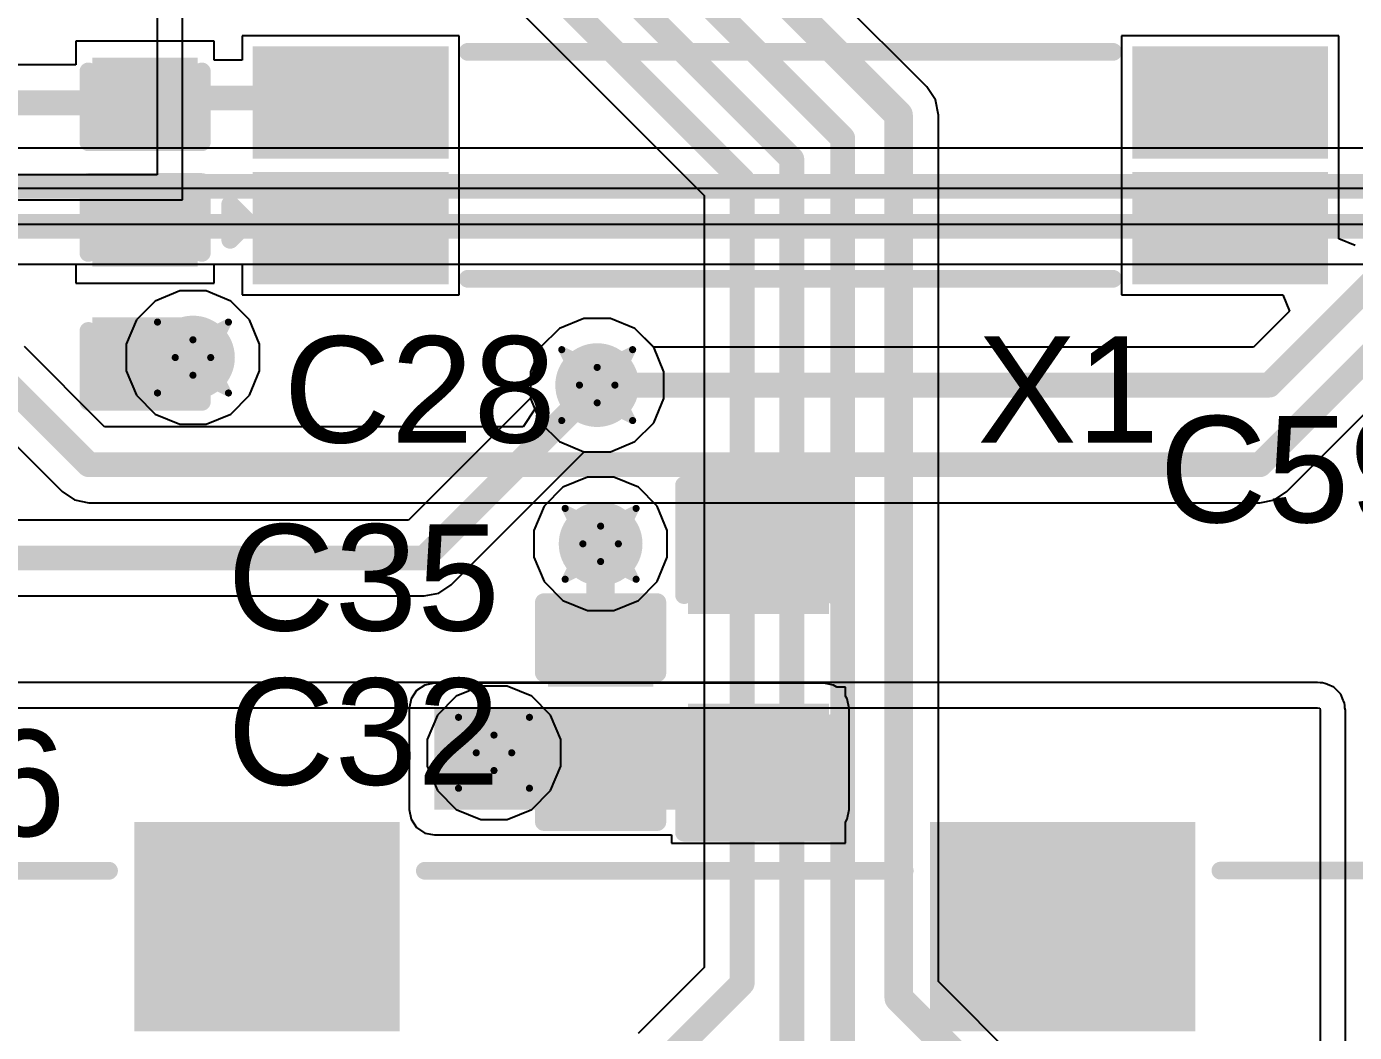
# Model space of a CAD drawing. Header units: inches. Extents: x -3 to 488, y -11 to 93.
# Drawn here: x 108.51 to 118.02, y 6.92 to 14.13 of the extents above; entities that cross this region are included whole.
import ezdxf

# ---------------------------------------------------------------- set-up
doc = ezdxf.new("R2010")
doc.units = ezdxf.units.IN
for name, color, linetype in [('Bottom Layer', 5, 'Continuous'), ('Drill Drawing', 1, 'Continuous'), ('Layer 1', 16, 'Continuous'), ('Layer 2', 76, 'Continuous'), ('Top Layer', 1, 'Continuous'), ('Top Overlay', 2, 'Continuous'), ('Top Paste', 8, 'Continuous'), ('Top Solder', 216, 'Continuous'), ('Via Holes', 16, 'Continuous')]:
    doc.layers.add(name, color=color, linetype=linetype)
doc.styles.add('Arial', font='', dxfattribs={"height": 0.2})
doc.styles.get('Arial').set_extended_font_data('Arial')

msp = doc.modelspace()

# ---------------------------------------------------------------- hatches: boundary and pattern name
at = {"layer": 'Bottom Layer'}
h = msp.add_hatch(color=5, dxfattribs=at)
edge = h.paths.add_edge_path()
edge.add_arc((109.7026, 11.7545), 0.3, 0, 360)
h = msp.add_hatch(color=5, dxfattribs=at)
edge = h.paths.add_edge_path()
edge.add_arc((112.5982, 11.557), 0.3, 0, 360)
h = msp.add_hatch(color=5, dxfattribs=at)
edge = h.paths.add_edge_path()
edge.add_arc((112.6229, 10.42), 0.3, 0, 360)
h = msp.add_hatch(color=5, dxfattribs=at)
edge = h.paths.add_edge_path()
edge.add_arc((111.859, 8.9232), 0.3, 0, 360)
at = {"layer": 'Layer 1'}
h = msp.add_hatch(color=16, dxfattribs=at)
edge = h.paths.add_edge_path()
edge.add_arc((109.7026, 11.7545), 0.3, 0, 360)
h = msp.add_hatch(color=16, dxfattribs=at)
edge = h.paths.add_edge_path()
edge.add_arc((112.5982, 11.557), 0.3, 0, 360)
h = msp.add_hatch(color=16, dxfattribs=at)
edge = h.paths.add_edge_path()
edge.add_arc((112.6229, 10.42), 0.3, 0, 360)
h = msp.add_hatch(color=16, dxfattribs=at)
edge = h.paths.add_edge_path()
edge.add_arc((111.859, 8.9232), 0.3, 0, 360)
at = {"layer": 'Layer 2'}
h = msp.add_hatch(color=76, dxfattribs=at)
edge = h.paths.add_edge_path()
edge.add_arc((109.7026, 11.7545), 0.3, 0, 360)
h = msp.add_hatch(color=76, dxfattribs=at)
edge = h.paths.add_edge_path()
edge.add_arc((112.5982, 11.557), 0.3, 0, 360)
h = msp.add_hatch(color=76, dxfattribs=at)
edge = h.paths.add_edge_path()
edge.add_arc((112.6229, 10.42), 0.3, 0, 360)
h = msp.add_hatch(color=76, dxfattribs=at)
edge = h.paths.add_edge_path()
edge.add_arc((111.859, 8.9232), 0.3, 0, 360)
at = {"layer": 'Top Layer'}
for points in [[(109.0422, 13.8425), (109.6772, 13.8425), (109.6772, 13.3853), (109.0422, 13.3853)], [(110.2325, 13.8813), (111.4325, 13.8813), (111.4325, 13.2813), (110.2325, 13.2813)], [(116.5325, 13.8813), (117.7325, 13.8813), (117.7325, 13.2813), (116.5325, 13.2813)], [(110.2325, 12.9813), (111.4325, 12.9813), (111.4325, 12.3813), (110.2325, 12.3813)], [(116.5325, 12.9813), (117.7325, 12.9813), (117.7325, 12.3813), (116.5325, 12.3813)], [(109.6772, 12.4657), (109.0422, 12.4657), (109.0422, 12.9229), (109.6772, 12.9229)], [(109.6772, 11.5259), (109.0422, 11.5259), (109.0422, 11.9831), (109.6772, 11.9831)], [(114.1984, 9.9765), (113.3094, 9.9765), (113.3094, 10.7385), (114.1984, 10.7385)], [(112.3054, 9.913), (112.9404, 9.913), (112.9404, 9.4558), (112.3054, 9.4558)], [(111.4325, 8.516), (114.2219, 8.516), (114.2219, 9.24), (111.4325, 9.24)], [(114.1984, 8.4525), (113.3094, 8.4525), (113.3094, 9.2145), (114.1984, 9.2145)], [(112.3054, 8.9732), (112.9404, 8.9732), (112.9404, 8.516), (112.3054, 8.516)], [(109.3325, 8.378), (111.1325, 8.378), (111.1325, 6.978), (109.3325, 6.978)], [(115.0325, 8.378), (116.8325, 8.378), (116.8325, 6.978), (115.0325, 6.978)]]:
    msp.add_hatch(color=1, dxfattribs=at).paths.add_polyline_path(points)
h = msp.add_hatch(color=1, dxfattribs=at)
edge = h.paths.add_edge_path()
edge.add_arc((109.7026, 11.7545), 0.3, 0, 360)
h = msp.add_hatch(color=1, dxfattribs=at)
edge = h.paths.add_edge_path()
edge.add_arc((112.5982, 11.557), 0.3, 0, 360)
h = msp.add_hatch(color=1, dxfattribs=at)
edge = h.paths.add_edge_path()
edge.add_arc((112.6229, 10.42), 0.3, 0, 360)
h = msp.add_hatch(color=1, dxfattribs=at)
edge = h.paths.add_edge_path()
edge.add_arc((111.859, 8.9232), 0.3, 0, 360)
at = {"layer": 'Top Paste'}
for points in [[(109.0422, 13.8425), (109.6772, 13.8425), (109.6772, 13.3853), (109.0422, 13.3853)], [(110.2325, 13.8813), (111.4325, 13.8813), (111.4325, 13.2813), (110.2325, 13.2813)], [(116.5325, 13.8813), (117.7325, 13.8813), (117.7325, 13.2813), (116.5325, 13.2813)], [(110.2325, 12.9813), (111.4325, 12.9813), (111.4325, 12.3813), (110.2325, 12.3813)], [(116.5325, 12.9813), (117.7325, 12.9813), (117.7325, 12.3813), (116.5325, 12.3813)], [(109.6772, 12.4657), (109.0422, 12.4657), (109.0422, 12.9229), (109.6772, 12.9229)], [(109.6772, 11.5259), (109.0422, 11.5259), (109.0422, 11.9831), (109.6772, 11.9831)], [(114.1984, 9.9765), (113.3094, 9.9765), (113.3094, 10.7385), (114.1984, 10.7385)], [(112.3054, 9.913), (112.9404, 9.913), (112.9404, 9.4558), (112.3054, 9.4558)], [(114.1984, 8.4525), (113.3094, 8.4525), (113.3094, 9.2145), (114.1984, 9.2145)], [(112.3054, 8.9732), (112.9404, 8.9732), (112.9404, 8.516), (112.3054, 8.516)], [(109.3325, 8.378), (111.1325, 8.378), (111.1325, 6.978), (109.3325, 6.978)], [(115.0325, 8.378), (116.8325, 8.378), (116.8325, 6.978), (115.0325, 6.978)]]:
    msp.add_hatch(color=8, dxfattribs=at).paths.add_polyline_path(points)
at = {"layer": 'Top Solder'}
for points in [[(108.9822, 13.9025), (109.7372, 13.9025), (109.7372, 13.3253), (108.9822, 13.3253)], [(110.1309, 13.9829), (111.5341, 13.9829), (111.5341, 13.1797), (110.1309, 13.1797)], [(116.4309, 13.9829), (117.8341, 13.9829), (117.8341, 13.1797), (116.4309, 13.1797)], [(110.1309, 13.0829), (111.5341, 13.0829), (111.5341, 12.2797), (110.1309, 12.2797)], [(116.4309, 13.0829), (117.8341, 13.0829), (117.8341, 12.2797), (116.4309, 12.2797)], [(109.7372, 12.4057), (108.9822, 12.4057), (108.9822, 12.9829), (109.7372, 12.9829)], [(109.7372, 11.4659), (108.9822, 11.4659), (108.9822, 12.0431), (109.7372, 12.0431)], [(114.2584, 9.9165), (113.2494, 9.9165), (113.2494, 10.7985), (114.2584, 10.7985)], [(112.2454, 9.973), (113.0004, 9.973), (113.0004, 9.3958), (112.2454, 9.3958)], [(114.2584, 8.3925), (113.2494, 8.3925), (113.2494, 9.2745), (114.2584, 9.2745)], [(112.2454, 9.0332), (113.0004, 9.0332), (113.0004, 8.456), (112.2454, 8.456)], [(109.2825, 8.428), (111.1825, 8.428), (111.1825, 6.928), (109.2825, 6.928)], [(114.9825, 8.428), (116.8825, 8.428), (116.8825, 6.928), (114.9825, 6.928)]]:
    msp.add_hatch(color=216, dxfattribs=at).paths.add_polyline_path(points)
at = {"layer": 'Via Holes'}
h = msp.add_hatch(color=7, dxfattribs=at)
edge = h.paths.add_edge_path()
edge.add_arc((109.7026, 11.7545), 0.15, 0, 360)
h = msp.add_hatch(color=7, dxfattribs=at)
edge = h.paths.add_edge_path()
edge.add_arc((112.5982, 11.557), 0.15, 0, 360)
h = msp.add_hatch(color=7, dxfattribs=at)
edge = h.paths.add_edge_path()
edge.add_arc((112.6229, 10.42), 0.15, 0, 360)
h = msp.add_hatch(color=7, dxfattribs=at)
edge = h.paths.add_edge_path()
edge.add_arc((111.859, 8.9232), 0.15, 0, 360)

# ---------------------------------------------------------------- linework, layer by layer
at = {"layer": 'Bottom Layer'}
for p, q in [((122.0497, 13.2532), (107.9422, 13.2532)), ((107.8296, 12.7094), (119.2323, 12.7094)), ((112.5032, 12.0348), (112.3275, 11.9621)), ((112.6932, 12.0348), (112.5032, 12.0348)), ((112.8689, 11.9621), (112.6932, 12.0348)), ((112.3275, 11.9621), (112.1931, 11.8277)), ((113.0033, 11.8277), (112.8689, 11.9621)), ((112.1931, 11.8277), (112.1204, 11.652)), ((113.076, 11.652), (113.0033, 11.8277)), ((112.1204, 11.652), (112.1204, 11.462)), ((113.076, 11.462), (113.076, 11.652)), ((112.1204, 11.462), (112.1931, 11.2863)), ((113.0033, 11.2863), (113.076, 11.462)), ((112.1931, 11.2863), (112.3275, 11.1519)), ((112.8689, 11.1519), (113.0033, 11.2863)), ((112.3275, 11.1519), (112.5032, 11.0792)), ((112.6932, 11.0792), (112.8689, 11.1519)), ((112.5032, 11.0792), (112.6932, 11.0792)), ((117.7593, 9.4269), (98.8427, 9.4269)), ((117.7768, 9.4234), (117.7593, 9.4269)), ((117.7947, 9.4234), (117.7768, 9.4234)), ((117.8096, 9.4204), (117.7947, 9.4234)), ((117.8261, 9.4136), (117.8096, 9.4204)), ((117.8096, 9.4204), (117.8096, 9.4204)), ((117.8096, 9.4204), (117.8096, 9.4204)), ((117.8287, 9.4131), (117.8261, 9.4136)), ((117.8309, 9.4116), (117.8287, 9.4131)), ((117.8749, 9.3934), (117.8309, 9.4116)), ((117.8999, 9.3684), (117.8749, 9.3934)), ((117.8749, 9.3934), (117.8749, 9.3934)), ((117.8749, 9.3934), (117.8749, 9.3934)), ((117.9249, 9.3434), (117.8999, 9.3684)), ((117.9432, 9.2993), (117.9249, 9.3434)), ((117.9249, 9.3434), (117.9249, 9.3434)), ((117.9249, 9.3434), (117.9249, 9.3434)), ((98.8427, 9.2456), (117.7593, 9.2456)), ((117.7593, 9.2456), (117.7742, 9.2426)), ((117.7742, 9.2426), (117.7772, 9.2277)), ((117.7772, 9.2277), (117.7772, 4.475)), ((117.9447, 9.2971), (117.9432, 9.2993)), ((117.9452, 9.2945), (117.9447, 9.2971)), ((117.952, 9.278), (117.9452, 9.2945)), ((117.955, 9.2631), (117.952, 9.278)), ((117.955, 9.2453), (117.955, 9.2631)), ((117.9585, 9.2277), (117.955, 9.2453)), ((117.9585, 4.4988), (117.9585, 9.2277))]:
    msp.add_line(p, q, dxfattribs=at)
at = {"layer": 'Bottom Layer', "const_width": 0.1778}
msp.add_lwpolyline([(107.8296, 12.9813), (122.4535, 12.9813)], dxfattribs=at)
at = {"layer": 'Drill Drawing', "const_width": 0.0508}
for points in [[(109.4486, 12.0085), (109.7026, 11.8815)], [(109.4486, 12.0085), (109.5756, 11.7545)], [(109.7026, 11.8815), (109.9566, 12.0085)], [(109.8296, 11.7545), (109.9566, 12.0085)], [(112.3442, 11.811), (112.5982, 11.684)], [(112.3442, 11.811), (112.4712, 11.557)], [(112.5982, 11.684), (112.8522, 11.811)], [(112.7252, 11.557), (112.8522, 11.811)], [(109.4486, 11.5005), (109.5756, 11.7545)], [(109.8296, 11.7545), (109.9566, 11.5005)], [(109.4486, 11.5005), (109.7026, 11.6275)], [(109.7026, 11.6275), (109.9566, 11.5005)], [(112.3442, 11.303), (112.4712, 11.557)], [(112.7252, 11.557), (112.8522, 11.303)], [(112.3442, 11.303), (112.5982, 11.43)], [(112.5982, 11.43), (112.8522, 11.303)], [(112.3689, 10.674), (112.6229, 10.547)], [(112.3689, 10.674), (112.4959, 10.42)], [(112.6229, 10.547), (112.8769, 10.674)], [(112.7499, 10.42), (112.8769, 10.674)], [(112.3689, 10.166), (112.4959, 10.42)], [(112.7499, 10.42), (112.8769, 10.166)], [(112.3689, 10.166), (112.6229, 10.293)], [(112.6229, 10.293), (112.8769, 10.166)], [(111.605, 9.1772), (111.859, 9.0502)], [(111.605, 9.1772), (111.732, 8.9232)], [(111.859, 9.0502), (112.113, 9.1772)], [(111.986, 8.9232), (112.113, 9.1772)], [(111.605, 8.6692), (111.732, 8.9232)], [(111.986, 8.9232), (112.113, 8.6692)], [(111.605, 8.6692), (111.859, 8.7962)], [(111.859, 8.7962), (112.113, 8.6692)]]:
    msp.add_lwpolyline(points, dxfattribs=at)
at = {"layer": 'Drill Drawing', "const_width": 0.0254}
for points in [[(109.4359, 12.0085, 1), (109.4613, 12.0085, 1)], [(109.4359, 12.0085, 1), (109.4613, 12.0085, 1)], [(109.9439, 12.0085, 1), (109.9693, 12.0085, 1)], [(109.9439, 12.0085, 1), (109.9693, 12.0085, 1)], [(109.6899, 11.8815, 1), (109.7153, 11.8815, 1)], [(109.6899, 11.8815, 1), (109.7153, 11.8815, 1)], [(112.3315, 11.811, 1), (112.3569, 11.811, 1)], [(112.3315, 11.811, 1), (112.3569, 11.811, 1)], [(112.8395, 11.811, 1), (112.8649, 11.811, 1)], [(112.8395, 11.811, 1), (112.8649, 11.811, 1)], [(109.5629, 11.7545, 1), (109.5883, 11.7545, 1)], [(109.5629, 11.7545, 1), (109.5883, 11.7545, 1)], [(109.8169, 11.7545, 1), (109.8423, 11.7545, 1)], [(109.8169, 11.7545, 1), (109.8423, 11.7545, 1)], [(112.5855, 11.684, 1), (112.6109, 11.684, 1)], [(112.5855, 11.684, 1), (112.6109, 11.684, 1)], [(109.6899, 11.6275, 1), (109.7153, 11.6275, 1)], [(109.6899, 11.6275, 1), (109.7153, 11.6275, 1)], [(109.4359, 11.5005, 1), (109.4613, 11.5005, 1)], [(109.4359, 11.5005, 1), (109.4613, 11.5005, 1)], [(109.9439, 11.5005, 1), (109.9693, 11.5005, 1)], [(109.9439, 11.5005, 1), (109.9693, 11.5005, 1)], [(112.4585, 11.557, 1), (112.4839, 11.557, 1)], [(112.4585, 11.557, 1), (112.4839, 11.557, 1)], [(112.7125, 11.557, 1), (112.7379, 11.557, 1)], [(112.7125, 11.557, 1), (112.7379, 11.557, 1)], [(112.5855, 11.43, 1), (112.6109, 11.43, 1)], [(112.5855, 11.43, 1), (112.6109, 11.43, 1)], [(112.3315, 11.303, 1), (112.3569, 11.303, 1)], [(112.3315, 11.303, 1), (112.3569, 11.303, 1)], [(112.8395, 11.303, 1), (112.8649, 11.303, 1)], [(112.8395, 11.303, 1), (112.8649, 11.303, 1)], [(112.3562, 10.674, 1), (112.3816, 10.674, 1)], [(112.3562, 10.674, 1), (112.3816, 10.674, 1)], [(112.8642, 10.674, 1), (112.8896, 10.674, 1)], [(112.8642, 10.674, 1), (112.8896, 10.674, 1)], [(112.6102, 10.547, 1), (112.6356, 10.547, 1)], [(112.6102, 10.547, 1), (112.6356, 10.547, 1)], [(112.4832, 10.42, 1), (112.5086, 10.42, 1)], [(112.4832, 10.42, 1), (112.5086, 10.42, 1)], [(112.7372, 10.42, 1), (112.7626, 10.42, 1)], [(112.7372, 10.42, 1), (112.7626, 10.42, 1)], [(112.6102, 10.293, 1), (112.6356, 10.293, 1)], [(112.6102, 10.293, 1), (112.6356, 10.293, 1)], [(112.3562, 10.166, 1), (112.3816, 10.166, 1)], [(112.3562, 10.166, 1), (112.3816, 10.166, 1)], [(112.8642, 10.166, 1), (112.8896, 10.166, 1)], [(112.8642, 10.166, 1), (112.8896, 10.166, 1)], [(111.5923, 9.1772, 1), (111.6177, 9.1772, 1)], [(111.5923, 9.1772, 1), (111.6177, 9.1772, 1)], [(112.1003, 9.1772, 1), (112.1257, 9.1772, 1)], [(112.1003, 9.1772, 1), (112.1257, 9.1772, 1)], [(111.8463, 9.0502, 1), (111.8717, 9.0502, 1)], [(111.8463, 9.0502, 1), (111.8717, 9.0502, 1)], [(111.7193, 8.9232, 1), (111.7447, 8.9232, 1)], [(111.7193, 8.9232, 1), (111.7447, 8.9232, 1)], [(111.9733, 8.9232, 1), (111.9987, 8.9232, 1)], [(111.9733, 8.9232, 1), (111.9987, 8.9232, 1)], [(111.8463, 8.7962, 1), (111.8717, 8.7962, 1)], [(111.8463, 8.7962, 1), (111.8717, 8.7962, 1)], [(111.5923, 8.6692, 1), (111.6177, 8.6692, 1)], [(111.5923, 8.6692, 1), (111.6177, 8.6692, 1)], [(112.1003, 8.6692, 1), (112.1257, 8.6692, 1)], [(112.1003, 8.6692, 1), (112.1257, 8.6692, 1)]]:
    msp.add_lwpolyline(points, format="xyb", close=True, dxfattribs=at)
at = {"layer": 'Layer 1'}
for p, q in [((119.246, 12.9662), (106.1686, 12.9662)), ((108.3751, 12.4224), (119.1333, 12.4224)), ((112.5032, 12.0348), (112.3275, 11.9621)), ((112.6932, 12.0348), (112.5032, 12.0348)), ((112.8689, 11.9621), (112.6932, 12.0348)), ((112.3275, 11.9621), (112.1931, 11.8277)), ((113.0033, 11.8277), (112.8689, 11.9621)), ((112.1931, 11.8277), (112.1204, 11.652)), ((113.076, 11.652), (113.0033, 11.8277)), ((112.1204, 11.652), (112.1204, 11.4638)), ((113.076, 11.462), (113.076, 11.652)), ((112.1204, 11.4638), (111.2472, 10.5905)), ((113.0033, 11.2863), (113.076, 11.462)), ((112.8689, 11.1519), (113.0033, 11.2863)), ((112.6932, 11.0792), (112.8689, 11.1519)), ((111.5521, 10.1263), (112.505, 11.0792)), ((112.505, 11.0792), (112.6932, 11.0792)), ((111.2472, 10.5905), (107.0911, 10.5905)), ((111.4639, 10.0674), (111.5521, 10.1263)), ((100.7913, 10.0467), (111.3598, 10.0467)), ((111.3598, 10.0467), (111.4639, 10.0674)), ((111.5883, 9.3282), (111.4539, 9.1938)), ((111.7639, 9.401), (111.5883, 9.3282)), ((111.954, 9.401), (111.7639, 9.401)), ((112.1296, 9.3282), (111.954, 9.401)), ((112.264, 9.1938), (112.1296, 9.3282)), ((111.4539, 9.1938), (111.3812, 9.0182)), ((112.3368, 9.0182), (112.264, 9.1938)), ((111.3812, 9.0182), (111.3812, 8.8281)), ((112.3368, 8.8281), (112.3368, 9.0182)), ((111.3812, 8.8281), (111.4539, 8.6525)), ((112.264, 8.6525), (112.3368, 8.8281)), ((111.4539, 8.6525), (111.5883, 8.5181)), ((112.1296, 8.5181), (112.264, 8.6525)), ((111.5883, 8.5181), (111.7639, 8.4454)), ((111.954, 8.4454), (112.1296, 8.5181)), ((111.7639, 8.4454), (111.954, 8.4454))]:
    msp.add_line(p, q, dxfattribs=at)
at = {"layer": 'Layer 1', "const_width": 0.1778}
for points in [[(106.1686, 12.6943), (119.246, 12.6943)], [(111.3598, 10.3186), (112.5982, 11.557)], [(100.3875, 10.3186), (111.3598, 10.3186)]]:
    msp.add_lwpolyline(points, dxfattribs=at)
at = {"layer": 'Layer 1', "const_width": 0.0889}
for points in [[(112.5537, 11.557, 1), (112.6427, 11.557, 1)], [(111.3153, 10.3186, 1), (111.4042, 10.3186, 1)], [(111.3153, 10.3186, 1), (111.4042, 10.3186, 1)]]:
    msp.add_lwpolyline(points, format="xyb", close=True, dxfattribs=at)
at = {"layer": 'Layer 2'}
for p, q in [((114.9593, 13.6933), (109.6283, 19.0243)), ((109.8028, 16.4771), (113.3651, 12.9149)), ((109.6283, 12.8832), (109.6283, 16.3877)), ((109.447, 16.1087), (109.447, 13.0645)), ((115.0211, 13.6009), (114.9593, 13.6933)), ((114.9593, 13.6933), (114.9593, 13.6933)), ((115.0428, 13.4919), (115.0211, 13.6009)), ((115.0428, 13.4918), (115.0428, 13.4919)), ((115.0428, 7.2846), (115.0428, 13.4918)), ((109.447, 13.0645), (98.9001, 13.0645)), ((98.9001, 12.8832), (109.6283, 12.8832)), ((113.3651, 12.9149), (113.3651, 7.3848)), ((109.6076, 12.2323), (109.432, 12.1595)), ((109.7976, 12.2323), (109.6076, 12.2323)), ((109.9733, 12.1595), (109.7976, 12.2323)), ((109.432, 12.1595), (109.2975, 12.0251)), ((110.1077, 12.0251), (109.9733, 12.1595)), ((109.2975, 12.0251), (109.2248, 11.8495)), ((110.1804, 11.8495), (110.1077, 12.0251)), ((112.5032, 12.0348), (112.3275, 11.9621)), ((112.6932, 12.0348), (112.5032, 12.0348)), ((112.8689, 11.9621), (112.6932, 12.0348)), ((112.3275, 11.9621), (112.1931, 11.8277)), ((113.0033, 11.8277), (112.8689, 11.9621)), ((109.2248, 11.8495), (109.2248, 11.6594)), ((110.1804, 11.6594), (110.1804, 11.8495)), ((112.1931, 11.8277), (112.1204, 11.652)), ((113.076, 11.652), (113.0033, 11.8277)), ((109.2248, 11.6594), (109.2975, 11.4838)), ((110.1077, 11.4838), (110.1804, 11.6594)), ((112.1204, 11.652), (112.1204, 11.462)), ((113.076, 11.462), (113.076, 11.652)), ((109.2975, 11.4838), (109.432, 11.3494)), ((109.9733, 11.3494), (110.1077, 11.4838)), ((112.1204, 11.462), (112.1931, 11.2863)), ((113.0033, 11.2863), (113.076, 11.462)), ((109.432, 11.3494), (109.6076, 11.2767)), ((109.7976, 11.2767), (109.9733, 11.3494)), ((109.6076, 11.2767), (109.7976, 11.2767)), ((112.1931, 11.2863), (112.3275, 11.1519)), ((112.8689, 11.1519), (113.0033, 11.2863)), ((112.3275, 11.1519), (112.5032, 11.0792)), ((112.6932, 11.0792), (112.8689, 11.1519)), ((112.5032, 11.0792), (112.6932, 11.0792)), ((112.5279, 10.8978), (112.3523, 10.8251)), ((112.718, 10.8978), (112.5279, 10.8978)), ((112.8936, 10.8251), (112.718, 10.8978)), ((112.3523, 10.8251), (112.2179, 10.6907)), ((113.028, 10.6907), (112.8936, 10.8251)), ((112.2179, 10.6907), (112.1451, 10.515)), ((113.1007, 10.515), (113.028, 10.6907)), ((112.1451, 10.515), (112.1451, 10.325)), ((113.1007, 10.325), (113.1007, 10.515)), ((112.1451, 10.325), (112.2179, 10.1494)), ((113.028, 10.1494), (113.1007, 10.325)), ((112.2179, 10.1494), (112.3523, 10.015)), ((112.8936, 10.015), (113.028, 10.1494)), ((112.3523, 10.015), (112.5279, 9.9422)), ((112.718, 9.9422), (112.8936, 10.015)), ((112.5279, 9.9422), (112.718, 9.9422)), ((111.5883, 9.3282), (111.4539, 9.1938)), ((111.7639, 9.401), (111.5883, 9.3282)), ((111.954, 9.401), (111.7639, 9.401)), ((112.1296, 9.3282), (111.954, 9.401)), ((112.264, 9.1938), (112.1296, 9.3282)), ((111.4539, 9.1938), (111.3812, 9.0182)), ((112.3368, 9.0182), (112.264, 9.1938)), ((111.3812, 9.0182), (111.3812, 8.8281)), ((112.3368, 8.8281), (112.3368, 9.0182)), ((111.3812, 8.8281), (111.4539, 8.6525)), ((112.264, 8.6525), (112.3368, 8.8281)), ((111.4539, 8.6525), (111.5883, 8.5181)), ((112.1296, 8.5181), (112.264, 8.6525)), ((111.5883, 8.5181), (111.7639, 8.4454)), ((111.954, 8.4454), (112.1296, 8.5181)), ((111.7639, 8.4454), (111.954, 8.4454)), ((113.3651, 7.3848), (112.892, 6.9118)), ((117.8303, 4.497), (115.0428, 7.2846))]:
    msp.add_line(p, q, dxfattribs=at)
for points, const_width in [([(103.4709, 24.2116), (114.3568, 13.3257)], 0.1778), ([(103.32, 23.8474), (113.9926, 13.1749)], 0.1778), ([(103.1727, 23.4918), (113.637, 13.0276)], 0.1778), ([(109.1157, 19.134), (114.7579, 13.4919)], 0.2032), ([(114.7579, 7.1666), (114.7579, 13.4919)], 0.2032), ([(114.3568, 6.654), (114.3568, 13.3257)], 0.1778), ([(113.9926, 6.4617), (113.9926, 13.1749)], 0.1778), ([(113.637, 7.2722), (113.637, 13.0276)], 0.1778), ([(112.7988, 6.434), (113.637, 7.2722)], 0.1778), ([(114.7579, 7.1666), (117.9165, 4.0079)], 0.2032)]:
    msp.add_lwpolyline(points, dxfattribs=dict(at, const_width=const_width))
for points, const_width in [([(114.7071, 13.4919, 1), (114.8087, 13.4919, 1)], 0.1016), ([(114.7071, 13.4919, 1), (114.8087, 13.4919, 1)], 0.1016), ([(114.3123, 13.3257, 1), (114.4012, 13.3257, 1)], 0.0889), ([(114.3123, 13.3257, 1), (114.4012, 13.3257, 1)], 0.0889), ([(113.9481, 13.1749, 1), (114.037, 13.1749, 1)], 0.0889), ([(113.9481, 13.1749, 1), (114.037, 13.1749, 1)], 0.0889), ([(113.5925, 13.0276, 1), (113.6814, 13.0276, 1)], 0.0889), ([(113.5925, 13.0276, 1), (113.6814, 13.0276, 1)], 0.0889), ([(113.5925, 7.2722, 1), (113.6814, 7.2722, 1)], 0.0889), ([(113.5925, 7.2722, 1), (113.6814, 7.2722, 1)], 0.0889), ([(114.7071, 7.1666, 1), (114.8087, 7.1666, 1)], 0.1016), ([(114.7071, 7.1666, 1), (114.8087, 7.1666, 1)], 0.1016)]:
    msp.add_lwpolyline(points, format="xyb", close=True, dxfattribs=dict(at, const_width=const_width))
at = {"layer": 'Top Layer'}
for p, q in [((109.855, 14.0203), (108.8644, 14.0203)), ((108.8644, 14.0203), (108.8644, 13.8508)), ((109.855, 13.8858), (109.855, 14.0203)), ((111.6103, 14.0591), (110.0547, 14.0591)), ((110.0547, 14.0591), (110.0547, 13.8858)), ((111.6103, 13.1035), (111.6103, 14.0591)), ((117.9103, 14.0591), (116.3547, 14.0591)), ((116.3547, 14.0591), (116.3547, 13.1035)), ((117.9103, 13.1035), (117.9103, 14.0591)), ((108.8644, 13.8508), (106.3653, 13.8508)), ((110.0547, 13.8858), (109.855, 13.8858)), ((111.6103, 12.2035), (111.6103, 13.1035)), ((116.3547, 13.1035), (116.3547, 12.2035)), ((117.9103, 12.605), (117.9103, 13.1035)), ((118.0276, 12.5564), (117.9103, 12.605)), ((108.3751, 12.4224), (108.8644, 12.4224)), ((108.8644, 12.4224), (108.8644, 12.2879)), ((109.855, 12.2879), (109.855, 12.4224)), ((109.855, 12.4224), (110.0547, 12.4224)), ((110.0547, 12.4224), (110.0547, 12.2035)), ((108.8644, 12.2879), (109.855, 12.2879)), ((117.5377, 10.7944), (119.0545, 12.3112)), ((110.0547, 12.2035), (111.6103, 12.2035)), ((116.3547, 12.2035), (117.5088, 12.2035)), ((117.5088, 12.2035), (117.5574, 12.0861)), ((117.5574, 12.0861), (117.3002, 11.8289)), ((112.5032, 12.0348), (112.3275, 11.9621)), ((112.6932, 12.0348), (112.5032, 12.0348)), ((112.8689, 11.9621), (112.6932, 12.0348)), ((112.3275, 11.9621), (112.1931, 11.8277)), ((113.002, 11.8289), (112.8689, 11.9621)), ((109.0695, 11.2586), (108.4949, 11.8333)), ((112.1931, 11.8277), (112.1204, 11.652)), ((117.3002, 11.8289), (113.002, 11.8289)), ((112.1204, 11.652), (112.1204, 11.462)), ((108.1103, 11.4487), (108.7646, 10.7944)), ((112.1204, 11.462), (112.152, 11.3856)), ((112.152, 11.3856), (112.0672, 11.2586)), ((112.0672, 11.2586), (109.0695, 11.2586)), ((108.7646, 10.7944), (108.8528, 10.7355)), ((117.4495, 10.7355), (117.5377, 10.7944)), ((108.8528, 10.7355), (108.9569, 10.7148)), ((108.9569, 10.7148), (117.3454, 10.7148)), ((117.3454, 10.7148), (117.4495, 10.7355)), ((111.4325, 9.4213), (111.3631, 9.4075)), ((114.2219, 9.4213), (111.4325, 9.4213)), ((114.2912, 9.4075), (114.2219, 9.4213)), ((111.3043, 9.3682), (111.265, 9.3094)), ((111.3631, 9.4075), (111.3043, 9.3682)), ((114.3139, 9.3923), (114.2912, 9.4075)), ((114.3762, 9.3923), (114.3139, 9.3923)), ((114.3762, 9.329), (114.3762, 9.3923)), ((114.3893, 9.3094), (114.3762, 9.329)), ((111.265, 9.3094), (111.2512, 9.24)), ((111.2512, 9.24), (111.2512, 8.516)), ((114.4031, 9.24), (114.3893, 9.3094)), ((114.4031, 8.516), (114.4031, 9.24)), ((111.2512, 8.516), (111.265, 8.4466)), ((114.3893, 8.4466), (114.4031, 8.516)), ((111.265, 8.4466), (111.3043, 8.3878)), ((111.3043, 8.3878), (111.3631, 8.3485)), ((114.3762, 8.427), (114.3893, 8.4466)), ((114.3762, 8.2747), (114.3762, 8.427)), ((111.3631, 8.3485), (111.4325, 8.3347)), ((111.4325, 8.3347), (113.1316, 8.3347)), ((113.1316, 8.3347), (113.1316, 8.2747)), ((113.1316, 8.2747), (114.3762, 8.2747))]:
    msp.add_line(p, q, dxfattribs=at)
for points, const_width in [([(109.3247, 13.5788), (109.3597, 13.6139)], 0.1778), ([(109.3597, 13.6139), (110.7999, 13.6139)], 0.1778), ([(110.7999, 13.6139), (110.8325, 13.5813)], 0.1778), ([(106.0375, 13.5788), (109.3247, 13.5788)], 0.1778), ([(117.3454, 10.9867), (119.2847, 12.926)], 0.1778), ([(105.6589, 12.6943), (109.3597, 12.6943)], 0.1778), ([(109.3597, 12.6943), (110.8325, 12.6943)], 0.1778), ([(117.4128, 11.557), (118.5522, 12.6964)], 0.1778), ([(108.0171, 11.9265), (108.9569, 10.9867)], 0.1778), ([(109.3597, 11.7545), (109.7026, 11.7545)], 0.2032), ([(112.5982, 11.557), (117.4128, 11.557)], 0.1778), ([(108.9569, 10.9867), (117.3454, 10.9867)], 0.1778), ([(112.6229, 9.6844), (112.6229, 10.42)], 0.2032)]:
    msp.add_lwpolyline(points, dxfattribs=dict(at, const_width=const_width))
for points, const_width in [([(109.3153, 13.6139, 1), (109.4042, 13.6139, 1)], 0.0889), ([(109.3153, 13.6139, 1), (109.4042, 13.6139, 1)], 0.0889), ([(110.7555, 13.6139, 1), (110.8444, 13.6139, 1)], 0.0889), ([(110.7555, 13.6139, 1), (110.8444, 13.6139, 1)], 0.0889), ([(109.2802, 13.5788, 1), (109.3691, 13.5788, 1)], 0.0889), ([(109.2802, 13.5788, 1), (109.3691, 13.5788, 1)], 0.0889), ([(110.7881, 13.5813, 1), (110.877, 13.5813, 1)], 0.0889), ([(109.3153, 12.6943, 1), (109.4042, 12.6943, 1)], 0.0889), ([(109.3153, 12.6943, 1), (109.4042, 12.6943, 1)], 0.0889), ([(110.7881, 12.6943, 1), (110.877, 12.6943, 1)], 0.0889), ([(109.3089, 11.7545, 1), (109.4105, 11.7545, 1)], 0.1016), ([(109.6518, 11.7545, 1), (109.7534, 11.7545, 1)], 0.1016), ([(112.5537, 11.557, 1), (112.6427, 11.557, 1)], 0.0889), ([(117.3684, 11.557, 1), (117.4573, 11.557, 1)], 0.0889), ([(117.3684, 11.557, 1), (117.4573, 11.557, 1)], 0.0889), ([(108.9124, 10.9867, 1), (109.0013, 10.9867, 1)], 0.0889), ([(108.9124, 10.9867, 1), (109.0013, 10.9867, 1)], 0.0889), ([(117.301, 10.9867, 1), (117.3899, 10.9867, 1)], 0.0889), ([(117.301, 10.9867, 1), (117.3899, 10.9867, 1)], 0.0889), ([(112.5721, 10.42, 1), (112.6737, 10.42, 1)], 0.1016), ([(112.5721, 9.6844, 1), (112.6737, 9.6844, 1)], 0.1016)]:
    msp.add_lwpolyline(points, format="xyb", close=True, dxfattribs=dict(at, const_width=const_width))
at = {"layer": 'Top Overlay', "const_width": 0.127}
for points in [[(111.6711, 13.9441), (116.2939, 13.9441)], [(108.9533, 13.2964), (108.9533, 13.8044)], [(109.7661, 13.2964), (109.7661, 13.8044)], [(108.9533, 13.2964), (109.7661, 13.2964)], [(108.9533, 13.0118), (109.7661, 13.0118)], [(108.9533, 12.5038), (108.9533, 13.0118)], [(109.7661, 12.5038), (109.7661, 13.0118)], [(109.9693, 12.8519), (110.0963, 12.7249)], [(109.9693, 12.5979), (109.9693, 12.8519)], [(109.9693, 12.5979), (110.0963, 12.7249)], [(111.6711, 12.3185), (116.2939, 12.3185)], [(108.9533, 11.437), (108.9533, 11.945)], [(109.7661, 11.437), (109.7661, 11.945)], [(108.9533, 11.437), (109.7661, 11.437)], [(113.2205, 10.0527), (113.2205, 10.8401)], [(113.2205, 10.8401), (114.2873, 10.8401)], [(114.2873, 10.0527), (114.2873, 10.8401)], [(112.2165, 9.4939), (112.2165, 10.0019)], [(112.2165, 10.0019), (113.0293, 10.0019)], [(113.0293, 9.4939), (113.0293, 10.0019)], [(113.2205, 8.3509), (113.2205, 9.1383)], [(114.2873, 8.3509), (114.2873, 9.1383)], [(112.2165, 8.4271), (112.2165, 8.9351)], [(113.0293, 8.4271), (113.0293, 8.9351)], [(112.2165, 8.4271), (113.0293, 8.4271)], [(113.2205, 8.3509), (114.2873, 8.3509)], [(108.1825, 8.078), (109.1014, 8.078)], [(111.3636, 8.078), (114.8014, 8.078)], [(117.0628, 8.0791), (120.4817, 8.0791)]]:
    msp.add_lwpolyline(points, dxfattribs=at)
at = {"layer": 'Top Overlay', "const_width": 0.0635}
for points in [[(111.6394, 13.9441, 1), (111.7029, 13.9441, 1)], [(116.2622, 13.9441, 1), (116.3257, 13.9441, 1)], [(108.9216, 13.8044, 1), (108.9851, 13.8044, 1)], [(109.7344, 13.8044, 1), (109.7979, 13.8044, 1)], [(108.9216, 13.2964, 1), (108.9851, 13.2964, 1)], [(108.9216, 13.2964, 1), (108.9851, 13.2964, 1)], [(109.7344, 13.2964, 1), (109.7979, 13.2964, 1)], [(109.7344, 13.2964, 1), (109.7979, 13.2964, 1)], [(108.9216, 13.0118, 1), (108.9851, 13.0118, 1)], [(108.9216, 13.0118, 1), (108.9851, 13.0118, 1)], [(109.7344, 13.0118, 1), (109.7979, 13.0118, 1)], [(109.7344, 13.0118, 1), (109.7979, 13.0118, 1)], [(109.9376, 12.8519, 1), (110.0011, 12.8519, 1)], [(109.9376, 12.8519, 1), (110.0011, 12.8519, 1)], [(110.0646, 12.7249, 1), (110.1281, 12.7249, 1)], [(110.0646, 12.7249, 1), (110.1281, 12.7249, 1)], [(109.9376, 12.5979, 1), (110.0011, 12.5979, 1)], [(109.9376, 12.5979, 1), (110.0011, 12.5979, 1)], [(108.9216, 12.5038, 1), (108.9851, 12.5038, 1)], [(109.7344, 12.5038, 1), (109.7979, 12.5038, 1)], [(111.6394, 12.3185, 1), (111.7029, 12.3185, 1)], [(116.2622, 12.3185, 1), (116.3257, 12.3185, 1)], [(108.9216, 11.945, 1), (108.9851, 11.945, 1)], [(109.7344, 11.945, 1), (109.7979, 11.945, 1)], [(108.9216, 11.437, 1), (108.9851, 11.437, 1)], [(108.9216, 11.437, 1), (108.9851, 11.437, 1)], [(109.7344, 11.437, 1), (109.7979, 11.437, 1)], [(109.7344, 11.437, 1), (109.7979, 11.437, 1)], [(113.1888, 10.8401, 1), (113.2523, 10.8401, 1)], [(113.1888, 10.8401, 1), (113.2523, 10.8401, 1)], [(114.2556, 10.8401, 1), (114.3191, 10.8401, 1)], [(114.2556, 10.8401, 1), (114.3191, 10.8401, 1)], [(113.1888, 10.0527, 1), (113.2523, 10.0527, 1)], [(114.2556, 10.0527, 1), (114.3191, 10.0527, 1)], [(112.1848, 10.0019, 1), (112.2483, 10.0019, 1)], [(112.1848, 10.0019, 1), (112.2483, 10.0019, 1)], [(112.9976, 10.0019, 1), (113.0611, 10.0019, 1)], [(112.9976, 10.0019, 1), (113.0611, 10.0019, 1)], [(112.1848, 9.4939, 1), (112.2483, 9.4939, 1)], [(112.9976, 9.4939, 1), (113.0611, 9.4939, 1)], [(113.1888, 9.1383, 1), (113.2523, 9.1383, 1)], [(114.2556, 9.1383, 1), (114.3191, 9.1383, 1)], [(112.1848, 8.9351, 1), (112.2483, 8.9351, 1)], [(112.9976, 8.9351, 1), (113.0611, 8.9351, 1)], [(112.1848, 8.4271, 1), (112.2483, 8.4271, 1)], [(112.1848, 8.4271, 1), (112.2483, 8.4271, 1)], [(112.9976, 8.4271, 1), (113.0611, 8.4271, 1)], [(112.9976, 8.4271, 1), (113.0611, 8.4271, 1)], [(113.1888, 8.3509, 1), (113.2523, 8.3509, 1)], [(113.1888, 8.3509, 1), (113.2523, 8.3509, 1)], [(114.2556, 8.3509, 1), (114.3191, 8.3509, 1)], [(114.2556, 8.3509, 1), (114.3191, 8.3509, 1)], [(109.0696, 8.078, 1), (109.1331, 8.078, 1)], [(111.3319, 8.078, 1), (111.3954, 8.078, 1)], [(114.7696, 8.078, 1), (114.8331, 8.078, 1)], [(117.0311, 8.0791, 1), (117.0946, 8.0791, 1)]]:
    msp.add_lwpolyline(points, format="xyb", close=True, dxfattribs=at)

# ---------------------------------------------------------------- texts
at = {"layer": 'Top Overlay', "style": 'Arial'}
for s, p in [('C28', (110.3506, 11.145)), ('X1', (115.3224, 11.145)), ('C59', (116.6255, 10.5738)), ('C35', (109.9488, 9.7988)), ('C32', (109.9488, 8.6942)), ('J6', (107.6662, 8.3258))]:
    msp.add_text(s, height=0.762, dxfattribs=at).set_placement(p)

doc.saveas('drawing.dxf')
